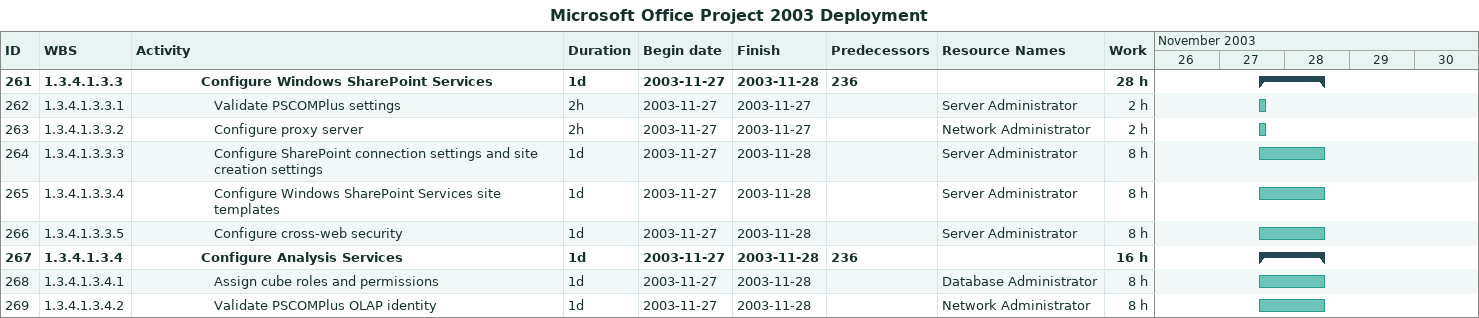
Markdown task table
Microsoft Office Project 2003 Deployment

| ID | WBS | Task | Duration | Start | Finish | Predecessors | Resources | Work (h) |
|---|---|---|---|---|---|---|---|---|
| 261 | 1.3.4.1.3.3 | **Configure Windows SharePoint Services** | 1d | 2003-11-27 | 2003-11-28 | 236 |  | 28 |
| 262 | 1.3.4.1.3.3.1 | Validate PSCOMPlus settings | 2h | 2003-11-27 | 2003-11-27 |  | Server Administrator | 2 |
| 263 | 1.3.4.1.3.3.2 | Configure proxy server | 2h | 2003-11-27 | 2003-11-27 |  | Network Administrator | 2 |
| 264 | 1.3.4.1.3.3.3 | Configure SharePoint connection settings and site creation settings | 1d | 2003-11-27 | 2003-11-28 |  | Server Administrator | 8 |
| 265 | 1.3.4.1.3.3.4 | Configure Windows SharePoint Services site templates | 1d | 2003-11-27 | 2003-11-28 |  | Server Administrator | 8 |
| 266 | 1.3.4.1.3.3.5 | Configure cross-web security | 1d | 2003-11-27 | 2003-11-28 |  | Server Administrator | 8 |
| 267 | 1.3.4.1.3.4 | **Configure Analysis Services** | 1d | 2003-11-27 | 2003-11-28 | 236 |  | 16 |
| 268 | 1.3.4.1.3.4.1 | Assign cube roles and permissions | 1d | 2003-11-27 | 2003-11-28 |  | Database Administrator | 8 |
| 269 | 1.3.4.1.3.4.2 | Validate PSCOMPlus OLAP identity | 1d | 2003-11-27 | 2003-11-28 |  | Network Administrator | 8 |
